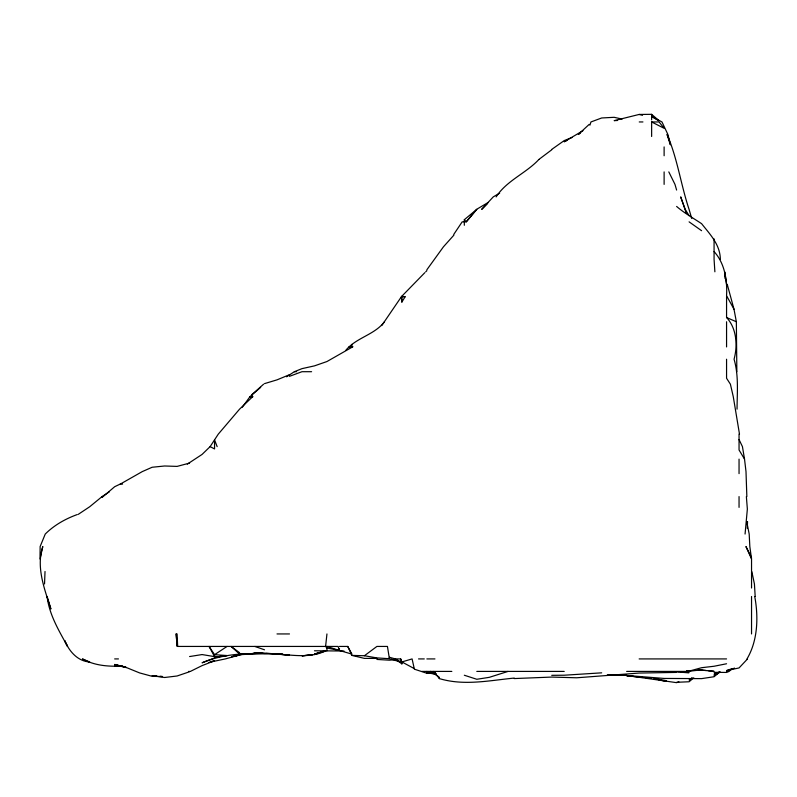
<?xml version="1.0" encoding="UTF-8"?>
<svg xmlns="http://www.w3.org/2000/svg" width="797" height="797" viewBox="0 0 797 797"><rect width="100%" height="100%" fill="white"/><g stroke="black" fill="none" stroke-linecap="round" stroke-linejoin="round"><path stroke-width="1.2" d="M727.223 284.29L734.007 309.266L736.358 321.759L736.846 371.701M737.036 409.17C737.175 392.473 738.799 375.497 734.067 359.218C737.843 345.519 736.627 328.185 726.565 317.515L726.565 296.783M747.287 528.371L747.536 521.557M44.532 583.992L45.021 571.509M745.065 534.05L747.357 509.074L746.371 496.581M589.9 125.189L590.966 121.951L601.685 117.976L614.168 117.308L622.118 119.082M746.988 658.92C757.857 640.658 758.565 616.898 754.729 596.485M401.877 302.053L405.105 296.783L401.877 296.195L401.877 302.053L401.379 296.783L405.105 296.783M381.733 325.584L401.379 296.783M187.315 464.133L202.079 454.42L210.119 446.629L218.278 434.146L239.538 409.18L252.031 397.314L252.031 394.475L263.598 384.194M453.812 234.338L462.17 221.855L466.255 221.855L476.805 209.362L464.322 219.703L464.322 225.272M426.853 269.784L443.431 246.831L453.901 235.115M242.298 407.247L249.979 396.677L260.669 387.352M496.142 196.879C506.683 180.53 525.89 173.407 538.961 159.41M345.858 350.252C356.259 337.579 374.52 334.899 384.493 321.759M731.098 668.982L726.565 670.586L739.048 667.946L747.536 658.92M401.877 296.195L424.831 272.664M487.605 203.484L481.687 209.362L493.263 196.879L499.649 193.153M425.708 271.807L426.853 270.691M731.815 668.852L729.106 671.413L726.565 672.439L714.072 672.339M589.192 124.382L578.323 134.434L580.306 133.149M78.236 514.374L89.692 506.753L102.086 496.581L103.132 496.581L114.658 486.718L120.168 484.098M693.769 677.789L689.096 681.764L676.613 682.292M616.44 674.651L664.12 678.436L701.589 678.626L714.072 676.733L719.492 672.17M539.25 159.171L551.733 149.796M364.418 655.742L376.901 646.437L387.442 646.437L389.394 658.711L376.901 657.914L364.418 655.742L351.925 655.403L347.741 646.437L339.442 646.437M551.733 149.418L564.216 140.591L572.166 137.443M719.004 672.13L714.072 675.726L719.811 672.03M286.611 376.792L294.382 371.701L301.983 368.642L314.466 365.873L326.949 361.539L352.922 346.725L349.066 346.725L351.925 347.213L351.925 344.384M692.135 677.888L689.096 680.05L691.945 678.058M227.055 646.437L214.562 654.686L214.562 656.628L202.079 654.566L189.586 656.549M109.458 491.749L102.175 496.511L102.175 497.487L102.175 496.511L103.132 496.581M488.252 202.418L476.566 209.362L466.255 221.855L464.322 219.703M582.956 130.698L564.216 141.786L567.344 140.242M190.393 671.413L202.079 665.615L214.562 660.763L211.155 661.51M77.199 514.573C65.384 518.857 54.216 525.143 45.25 534.05L40.139 546.533L40.009 559.016L42.799 546.533C35.915 567.295 44.562 589.132 50.888 608.968L47.103 596.485C49.245 614.866 58.928 630.566 67.546 646.437L64.716 640.609C69.1 651.139 77.458 661.191 89.692 661.998L82.43 658.92C94.733 665.754 108.86 666.77 122.608 665.983M718.535 672.359L714.072 674.272L720.398 672.12M726.565 671.413L734.505 668.085M289.49 374.71L277.007 379.86L264.514 383.626M214.562 657.983L202.079 662.795C221.705 654.407 243.424 652.902 264.514 653.899C284.947 652.813 306.407 660.195 325.824 650.84L314.466 654.028L325.824 650.83M324.688 650.76L314.466 654.546L324.688 650.89M289.49 376.323L301.983 371.701L311.597 371.701M508.028 671.413L489.298 677.34L476.805 679.273L464.322 675.238M678.885 681.853L676.613 682.66L626.661 675.497L631.204 676.015M189.586 671.751L177.103 675.986L164.61 677.5L152.127 675.617L156.67 675.986M216.834 657.336L220.241 656.369M626.661 671.413L688.11 671.413L701.589 667.707L714.072 666.252L726.565 663.762M189.586 463.077L177.103 466.394L164.61 465.996L152.127 467.261L142.264 471.605L120.287 484.098L122.569 484.098M244.081 653.839L225.292 658.92L208.884 662.387M658.74 120.427L651.637 114.34L639.144 114.449L614.168 120.636L617.575 120.486M225.92 655.572L214.562 657.246L227.055 655.612M689.096 671.253L701.589 669.829M514.274 678.068C489.348 680.518 464.033 686.018 439.346 678.596L433.777 671.413L436.168 673.863M396.209 659.567L389.394 660.185L376.901 659.438M239.538 654.706L264.514 653.321L254.303 653.151M244.081 653.958L239.538 654.247L252.031 653.64L239.538 654.028L231.11 646.437L239.538 652.683L239.538 654.028M246.353 653.809L262.243 653.141M282.676 653.948L253.167 653.151M686.825 670.805L689.096 670.666L686.825 670.735M281.54 653.948L277.007 654.178L289.49 655.084L265.65 653.132M601.685 672.837L564.216 675.218L551.733 675.318M389.394 658.711L389.394 657.256L395.312 658.92L401.877 663.891L401.877 661.938L412.089 658.92L414.37 669.171L426.853 673.256L431.396 673.047M666.392 680.947L664.12 681.027L655.044 678.685M514.274 678.566L551.733 677.071L576.709 677.789L639.144 673.057L676.613 672.409M118.066 665.634L114.658 665.704L118.066 665.824M314.466 650.79L343.985 651.01M666.392 680.668L655.044 678.596M639.244 121.951L642.93 121.951M651.637 121.951L659.079 121.951L664.12 128.307L651.637 121.951L651.637 136.486M294.382 371.701L296.554 371.701M252.998 396.677L249.979 396.677L252.031 397.314M746.849 496.581L746.002 471.605L744.528 459.122L742.445 446.629L739.048 439.555M277.007 633.944L289.49 633.944M177.103 646.138L176.157 633.944L177.103 646.138L177.671 646.437L338.087 646.437L339.442 650.472L351.925 654.118L347.741 646.437M114.658 658.92L118.454 658.92M414.37 668.643L401.877 661.938L400.682 658.92L395.312 658.92L400.004 661.51M418.535 658.92L424.283 658.92M426.853 658.92L434.953 658.92M639.144 658.92L726.565 658.92M188.59 671.413L189.586 671.413M421.922 671.413L451.829 671.413M476.805 671.413L564.216 671.413M376.901 658.422L364.418 658.382L351.925 655.403M430.26 672.558L426.853 672.499L435.939 674.481M162.339 676.583L152.127 676.314L139.634 672.927L127.151 667.846L114.658 664.449L126.016 667.209L114.658 665.326L118.066 665.545M677.749 672.2L689.096 672.648L681.146 672.289M607.364 674.76L626.661 675.318L617.575 674.631M701.589 669.988L699.318 669.849L706.122 670.476M227.055 655.542L214.562 654.686L209.073 646.437L214.562 656.628M160.077 676.264L162.339 676.454M626.661 675.746L642.551 677.48M645.959 677.809L651.637 678.347M708.394 670.715L714.072 671.323L698.182 669.829M627.797 675.467L631.204 675.966M653.909 678.705L660.713 679.851M326.949 633.944L325.594 646.437L326.949 648.011L339.442 650.472L339.442 648.519M639.144 114.449L642.551 115.306M390.62 658.92L400.752 662.187M326.949 646.437L339.442 650.472M254.851 646.437L264.514 649.804M434.893 673.316L430.43 671.413L438.35 676.494M726.565 317.515L736.358 321.759M210.119 446.629L214.562 448.94L214.562 439.884L217.153 446.629M658.541 120.726L651.637 116.452L661.978 121.951L667.876 134.434L670.416 144.655M676.613 206.443C684.284 213.068 693.161 218.079 701.589 223.668C710.077 234.428 720.119 244.549 720.358 259.314M689.096 221.855L701.589 230.702M714.072 251.573C724.822 263.369 727.382 280.275 726.565 295.707L734.007 309.266M689.096 215.678L685.201 209.362L680.678 196.879L686.197 212.759M744.528 459.122L739.048 449.966L739.048 434.146M751.541 557.611L745.942 546.533L751.541 559.016L751.541 570.762M668.813 171.903L674.969 184.386L676.613 190.045M670.267 144.655L667.049 134.434C677.48 158.464 680.827 184.655 689.066 209.362L691.726 218.468M400.682 658.92L401.877 663.891M751.81 571.509L754.43 583.992L755.187 596.485M746.709 521.557L749.19 534.05L749.828 546.533L751.541 559.016M726.565 284.29L724.612 271.807L725.081 278.611M739.496 434.146L733.27 396.677L730.401 384.194L726.565 378.256L726.565 359.218M714.879 271.807L714.072 259.314L714.072 238.861M177.103 633.944L177.671 646.437M751.541 571.509L751.541 588.007M751.541 596.485L751.541 633.944M739.048 459.122L739.048 473.637M739.048 496.581L739.048 507.38M726.565 321.759L726.565 346.924M664.12 146.927L664.12 155.754M664.12 171.903L664.12 184.386M651.637 114.34L651.637 119.859M439.346 677.131L439.346 678.596M426.853 671.413L426.853 673.256M326.949 648.011L326.949 650.79M239.538 654.975L231.598 656.678L239.538 655.014M312.195 654.785L301.983 655.831L312.195 654.775"/></g></svg>
